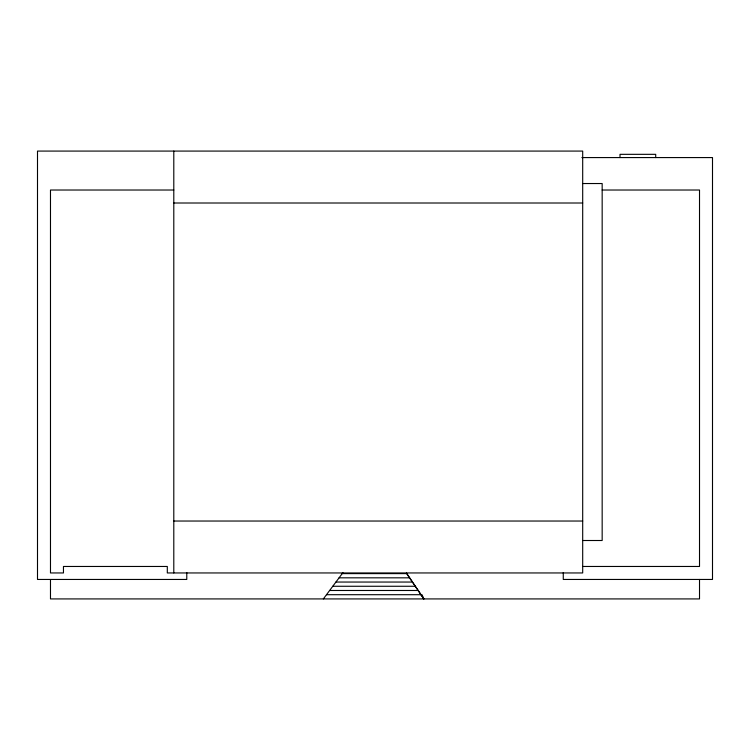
<?xml version="1.0" encoding="UTF-8"?>
<svg xmlns="http://www.w3.org/2000/svg" width="750" height="750" viewBox="0 0 750 750"><rect width="100%" height="100%" fill="white"/><g stroke="black" fill="none" stroke-linecap="round" stroke-linejoin="round"><path stroke-width="1.12" d="M323.344 598.922L342.919 572.672M581.878 157.575L712.5 157.575L712.5 579.45L563.269 579.45L563.269 572.578M582.694 183.534L602.166 183.534L602.166 540.506L582.694 540.506M173.794 190.022L50.484 190.022L50.484 572.953L63.459 572.953L63.459 566.466L167.306 566.466L167.306 572.953L582.694 572.953L582.694 151.078L37.5 151.078L37.5 579.45L186.778 579.45L186.778 572.578M602.166 190.022L699.516 190.022L699.516 566.466L582.572 566.466M173.794 203.006L582.694 203.006M173.794 521.034L582.694 521.034M342.225 573.609L406.678 573.609L423.844 598.922L422.006 594.703L326.484 594.703M339.075 577.828L409.537 577.828M335.925 582.047L412.397 582.047M332.784 586.266L415.266 586.266M329.634 590.484L418.125 590.484M406.462 573.028L423.844 598.922M699.516 579.45L699.516 598.922L50.484 598.922L50.484 579.731M655.706 157.575L655.706 154.331L620.016 154.331L620.016 157.575M173.794 151.078L173.794 572.953"/></g></svg>
